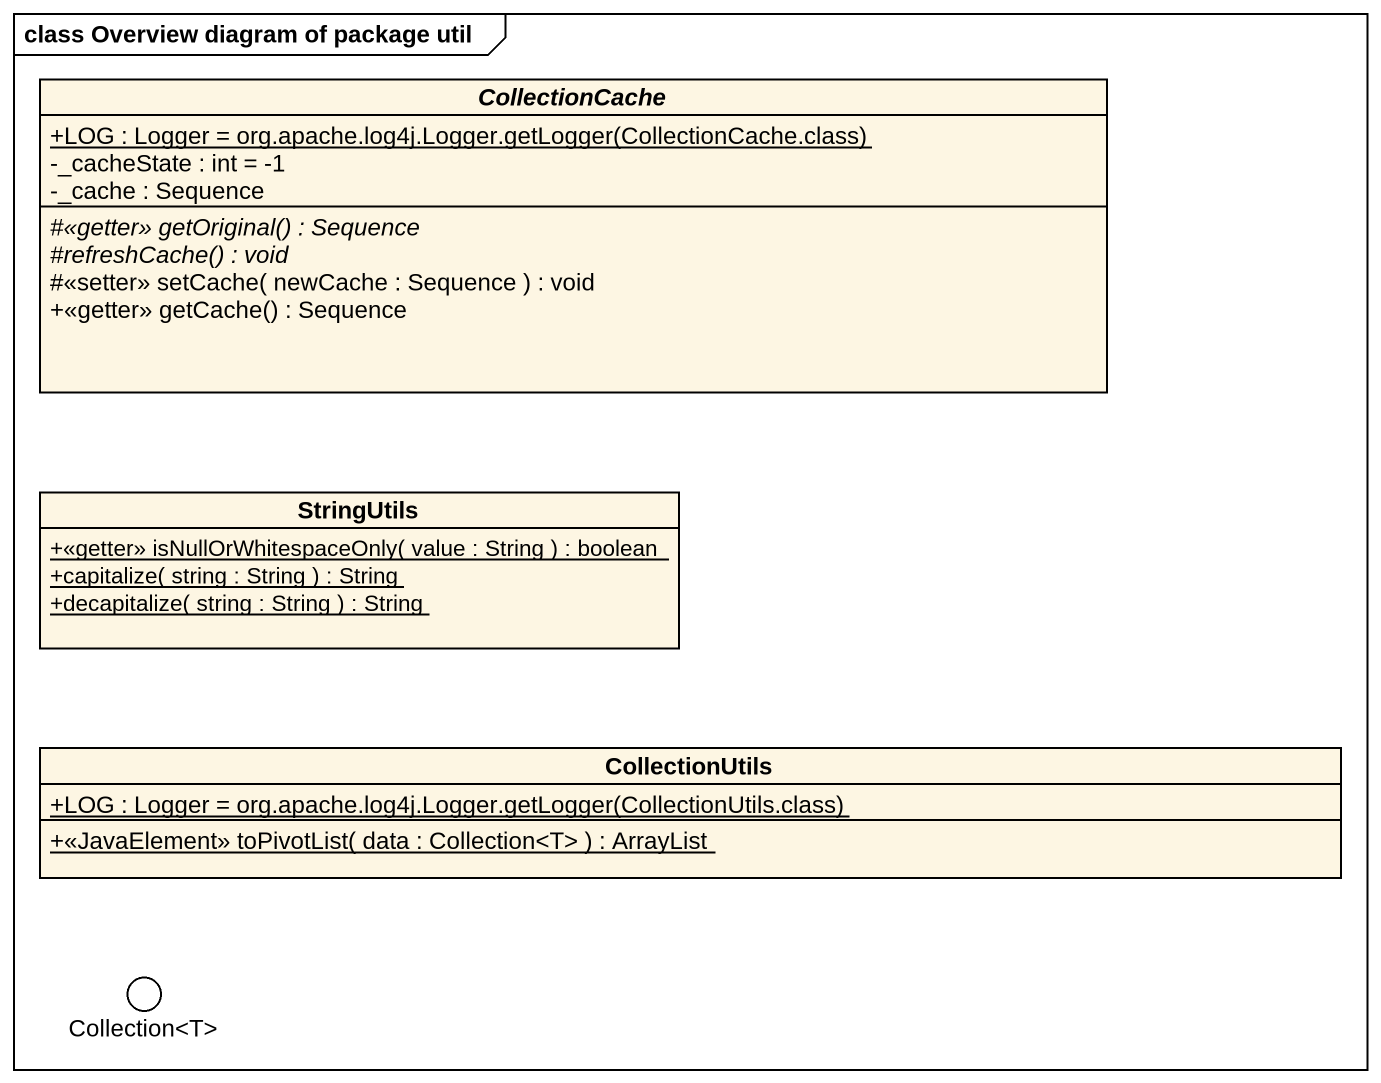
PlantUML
@startuml
mainframe class Overview diagram of package util
allowmixing
hide circle
hide empty members
skinparam classAttributeIconSize 0
abstract class CollectionCache {
  {static} {field} +LOG : Logger = org.apache.log4j.Logger.getLogger(CollectionCache.class)
  -_cacheState : int = -1
  -_cache : Sequence
  {abstract} #<<getter>> getOriginal() : Sequence
  {abstract} #refreshCache() : void
  #<<setter>> setCache( newCache : Sequence ) : void
  +<<getter>> getCache() : Sequence
}
class StringUtils {
  {static} +<<getter>> isNullOrWhitespaceOnly( value : String ) : boolean
  {static} +capitalize( string : String ) : String
  {static} +decapitalize( string : String ) : String
}
class CollectionUtils {
  {static} {field} +LOG : Logger = org.apache.log4j.Logger.getLogger(CollectionUtils.class)
  {static} +<<JavaElement>> toPivotList( data : Collection<T> ) : ArrayList
}
() "Collection<T>" as Collection_T
@enduml
